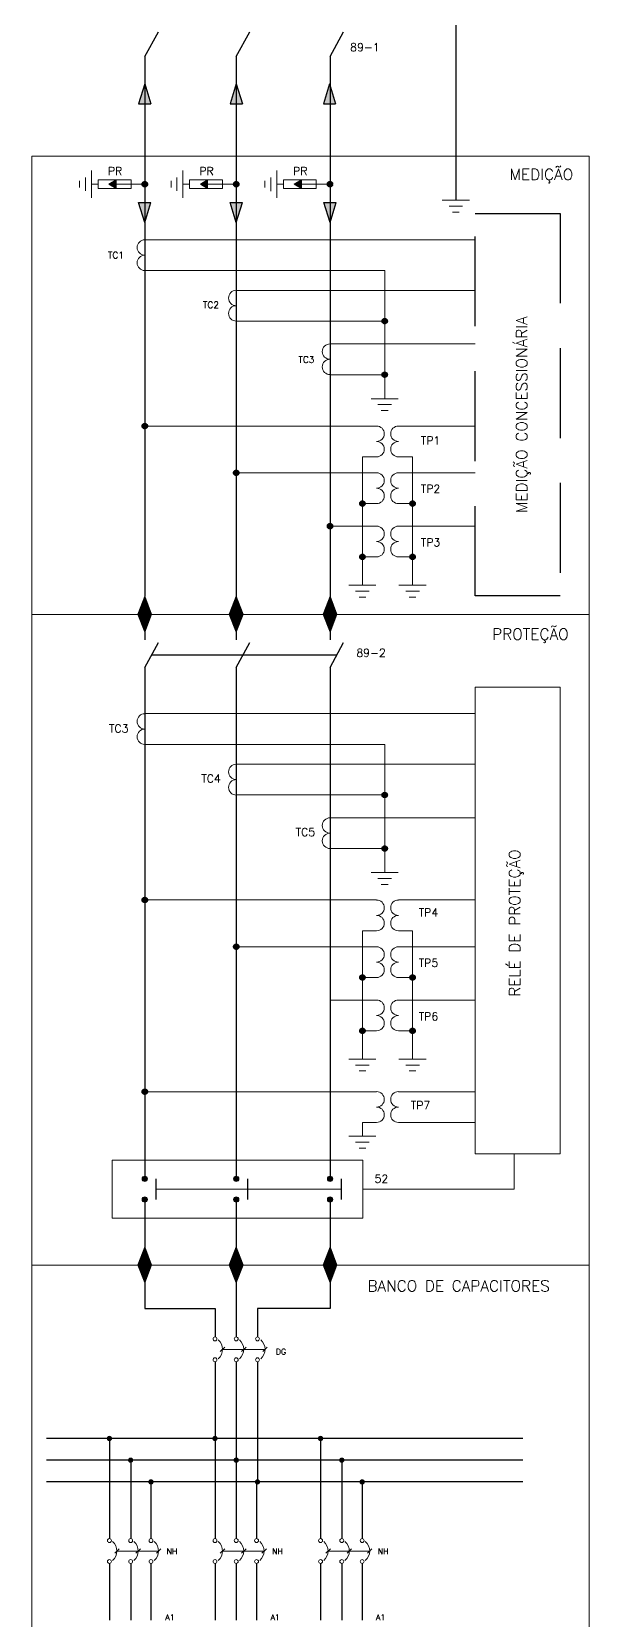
# Model space of a CAD drawing. Extents: x 2368 to 5238, y 905 to 1916.
# Drawn here: x 2617.46 to 2623.66, y 957.69 to 975.36 of the extents above; entities that cross this region are included whole.
import ezdxf

# ---------------------------------------------------------------- set-up
doc = ezdxf.new("R2010")
doc.units = 0
doc.header["$LTSCALE"] = 10
for name, pattern in [('DASHDOT', [1, 0.5, -0.25, 0, -0.25]), ('DASHED', [0.75, 0.5, -0.25]), ('DASHEDX2', [38.1, 25.4, -12.7])]:
    doc.linetypes.add(name, pattern=pattern)
doc.layers.get('0').update_dxf_attribs({"linetype": 'CONTINUOUS'})
for name, color, linetype in [('05C', 2, 'CONTINUOUS'), ('CONTORNO 6', 6, 'CONTINUOUS'), ('CT03', 1, 'CONTINUOUS'), ('L1', 1, 'CONTINUOUS')]:
    doc.layers.add(name, color=color, linetype=linetype)
doc.layers.add('2-1', color=2, linetype='CONTINUOUS', lineweight=0)
doc.layers.add('TEXTO', color=2, linetype='CONTINUOUS', lineweight=15)
doc.styles.add('CP', font='simplex.shx')
doc.styles.add('ROMANS', font='simplex.shx')

# ---------------------------------------------------------------- blocks, each defined once
blk = doc.blocks.new('*U198', base_point=(1412.08, 127.24))
at = {"linetype": 'Continuous'}
for centre in [(1412.106, 127.24), (1412.383, 127.24)]:
    blk.add_circle(centre, 0.026, dxfattribs=at)
blk.add_arc((1412.244, 127.178), 0.162, 39.9589, 140.0411, dxfattribs=at)

msp = doc.modelspace()

# ---------------------------------------------------------------- hatches: boundary and pattern name
at = {"layer": '2-1'}
h = msp.add_hatch(color=256, dxfattribs=at)
h.dxf.hatch_style = 1
h.paths.add_polyline_path([(2618.744, 962.602, 1), (2618.684, 962.602, 1)])
h = msp.add_hatch(color=256, dxfattribs=at)
h.dxf.hatch_style = 1
h.paths.add_polyline_path([(2619.762, 962.602, 1), (2619.702, 962.602, 1)])
h = msp.add_hatch(color=256, dxfattribs=at)
h.dxf.hatch_style = 1
h.paths.add_polyline_path([(2620.806, 962.602, 1), (2620.747, 962.602, 1)])
h = msp.add_hatch(color=256, dxfattribs=at)
h.dxf.hatch_style = 1
h.paths.add_polyline_path([(2618.744, 962.372, -1), (2618.684, 962.372, -1)])
h = msp.add_hatch(color=256, dxfattribs=at)
h.dxf.hatch_style = 1
h.paths.add_polyline_path([(2619.762, 962.372, -1), (2619.702, 962.372, -1)])
h = msp.add_hatch(color=256, dxfattribs=at)
h.dxf.hatch_style = 1
h.paths.add_polyline_path([(2620.806, 962.372, -1), (2620.747, 962.372, -1)])
at = {"layer": 'CT03'}
h = msp.add_hatch(color=1, dxfattribs=at)
h.dxf.hatch_style = 1
h.paths.add_polyline_path([(2618.714, 974.561), (2618.782, 974.561), (2618.714, 974.785)])
h.paths.add_polyline_path([(2618.714, 974.785), (2618.645, 974.561), (2618.714, 974.561)])
h = msp.add_hatch(color=1, dxfattribs=at)
h.dxf.hatch_style = 1
h.paths.add_polyline_path([(2619.732, 974.561), (2619.8, 974.561), (2619.732, 974.786)])
h.paths.add_polyline_path([(2619.732, 974.785), (2619.664, 974.561), (2619.732, 974.561)])
h = msp.add_hatch(color=1, dxfattribs=at)
h.dxf.hatch_style = 1
h.paths.add_polyline_path([(2620.77, 974.561), (2620.839, 974.561), (2620.77, 974.785)])
h.paths.add_polyline_path([(2620.77, 974.785), (2620.702, 974.561), (2620.77, 974.561)])
h = msp.add_hatch(color=1, dxfattribs=at)
h.dxf.hatch_style = 1
h.paths.add_polyline_path([(2618.714, 973.464), (2618.782, 973.464), (2618.714, 973.24)])
h.paths.add_polyline_path([(2618.714, 973.24), (2618.645, 973.464), (2618.714, 973.464)])
h = msp.add_hatch(color=1, dxfattribs=at)
h.dxf.hatch_style = 1
h.paths.add_polyline_path([(2619.732, 973.464), (2619.8, 973.464), (2619.732, 973.24)])
h.paths.add_polyline_path([(2619.732, 973.24), (2619.664, 973.464), (2619.732, 973.464)])
h = msp.add_hatch(color=1, dxfattribs=at)
h.dxf.hatch_style = 1
h.paths.add_polyline_path([(2620.776, 973.465), (2620.845, 973.465), (2620.776, 973.24)])
h.paths.add_polyline_path([(2620.776, 973.24), (2620.708, 973.465), (2620.776, 973.465)])
h = msp.add_hatch(color=256, dxfattribs=at)
h.dxf.hatch_style = 1
h.paths.add_polyline_path([(2618.35, 959.713, 1), (2618.29, 959.713, 1)])
h = msp.add_hatch(color=256, dxfattribs=at)
h.dxf.hatch_style = 1
h.paths.add_polyline_path([(2619.525, 959.713, 1), (2619.466, 959.713, 1)])
h = msp.add_hatch(color=256, dxfattribs=at)
h.dxf.hatch_style = 1
h.paths.add_polyline_path([(2620.701, 959.713, 1), (2620.641, 959.713, 1)])
h = msp.add_hatch(color=256, dxfattribs=at)
h.dxf.hatch_style = 1
h.paths.add_polyline_path([(2618.586, 959.472, 1), (2618.527, 959.472, 1)])
h = msp.add_hatch(color=256, dxfattribs=at)
h.dxf.hatch_style = 1
h.paths.add_polyline_path([(2619.762, 959.472, 1), (2619.702, 959.472, 1)])
h = msp.add_hatch(color=256, dxfattribs=at)
h.dxf.hatch_style = 1
h.paths.add_polyline_path([(2620.937, 959.472, 1), (2620.878, 959.472, 1)])
h = msp.add_hatch(color=256, dxfattribs=at)
h.dxf.hatch_style = 1
h.paths.add_polyline_path([(2618.813, 959.23, 1), (2618.753, 959.23, 1)])
h = msp.add_hatch(color=256, dxfattribs=at)
h.dxf.hatch_style = 1
h.paths.add_polyline_path([(2619.998, 959.23, 1), (2619.939, 959.23, 1)])
h = msp.add_hatch(color=256, dxfattribs=at)
h.dxf.hatch_style = 1
h.paths.add_polyline_path([(2621.164, 959.23, 1), (2621.104, 959.23, 1)])
at = {"layer": 'L1', "linetype": 'DASHED', "ltscale": 0.2}
h = msp.add_hatch(color=256, dxfattribs=at)
h.dxf.hatch_style = 1
h.paths.add_polyline_path([(2618.744, 973.667, 1), (2618.684, 973.667, 1)])
h = msp.add_hatch(color=256, dxfattribs=at)
h.dxf.hatch_style = 1
h.paths.add_polyline_path([(2619.762, 973.667, 1), (2619.702, 973.667, 1)])
h = msp.add_hatch(color=256, dxfattribs=at)
h.dxf.hatch_style = 1
h.paths.add_polyline_path([(2620.806, 973.667, 1), (2620.747, 973.667, 1)])
h = msp.add_hatch(color=256, dxfattribs=at)
h.dxf.hatch_style = 1
h.paths.add_polyline_path([(2621.414, 972.144, 1), (2621.355, 972.144, 1)])
h = msp.add_hatch(color=256, dxfattribs=at)
h.dxf.hatch_style = 1
h.paths.add_polyline_path([(2621.414, 971.548, 1), (2621.355, 971.548, 1)])
h = msp.add_hatch(color=256, dxfattribs=at)
h.dxf.hatch_style = 1
h.paths.add_polyline_path([(2618.744, 970.976, 1), (2618.684, 970.976, 1)])
h = msp.add_hatch(color=256, dxfattribs=at)
h.dxf.hatch_style = 1
h.paths.add_polyline_path([(2619.762, 970.456, 1), (2619.702, 970.456, 1)])
h = msp.add_hatch(color=256, dxfattribs=at)
h.dxf.hatch_style = 1
h.paths.add_polyline_path([(2621.167, 970.114, 1), (2621.107, 970.114, 1)])
h = msp.add_hatch(color=256, dxfattribs=at)
h.dxf.hatch_style = 1
h.paths.add_polyline_path([(2621.725, 970.114, 1), (2621.666, 970.114, 1)])
h = msp.add_hatch(color=256, dxfattribs=at)
h.dxf.hatch_style = 1
h.paths.add_polyline_path([(2620.806, 969.863, 1), (2620.746, 969.863, 1)])
h = msp.add_hatch(color=256, dxfattribs=at)
h.dxf.hatch_style = 1
h.paths.add_polyline_path([(2621.167, 969.521, 1), (2621.107, 969.521, 1)])
h = msp.add_hatch(color=256, dxfattribs=at)
h.dxf.hatch_style = 1
h.paths.add_polyline_path([(2621.725, 969.521, 1), (2621.666, 969.521, 1)])
h = msp.add_hatch(color=256, dxfattribs=at)
h.dxf.hatch_style = 1
h.paths.add_polyline_path([(2621.414, 966.872, 1), (2621.355, 966.872, 1)])
h = msp.add_hatch(color=256, dxfattribs=at)
h.dxf.hatch_style = 1
h.paths.add_polyline_path([(2621.414, 966.276, 1), (2621.355, 966.276, 1)])
h = msp.add_hatch(color=256, dxfattribs=at)
h.dxf.hatch_style = 1
h.paths.add_polyline_path([(2618.744, 965.704, 1), (2618.684, 965.704, 1)])
h = msp.add_hatch(color=256, dxfattribs=at)
h.dxf.hatch_style = 1
h.paths.add_polyline_path([(2619.762, 965.184, 1), (2619.702, 965.184, 1)])
h = msp.add_hatch(color=256, dxfattribs=at)
h.dxf.hatch_style = 1
h.paths.add_polyline_path([(2621.167, 964.842, 1), (2621.107, 964.842, 1)])
h = msp.add_hatch(color=256, dxfattribs=at)
h.dxf.hatch_style = 1
h.paths.add_polyline_path([(2621.725, 964.842, 1), (2621.666, 964.842, 1)])
h = msp.add_hatch(color=256, dxfattribs=at)
h.dxf.hatch_style = 1
h.paths.add_polyline_path([(2621.167, 964.248, 1), (2621.107, 964.248, 1)])
h = msp.add_hatch(color=256, dxfattribs=at)
h.dxf.hatch_style = 1
h.paths.add_polyline_path([(2621.725, 964.248, 1), (2621.666, 964.248, 1)])
h = msp.add_hatch(color=256, dxfattribs=at)
h.dxf.hatch_style = 1
h.paths.add_polyline_path([(2618.744, 963.571, 1), (2618.684, 963.571, 1)])
at = {"layer": 'TEXTO', "ltscale": 0.4}
h = msp.add_hatch(color=1, dxfattribs=at)
h.dxf.hatch_style = 1
h.paths.add_polyline_path([(2618.396, 973.715), (2618.315, 973.667), (2618.396, 973.619)])
h = msp.add_hatch(color=1, dxfattribs=at)
h.dxf.hatch_style = 1
h.paths.add_polyline_path([(2619.414, 973.715), (2619.333, 973.667), (2619.414, 973.619)])
h = msp.add_hatch(color=1, dxfattribs=at)
h.dxf.hatch_style = 1
h.paths.add_polyline_path([(2620.458, 973.715), (2620.378, 973.667), (2620.458, 973.619)])
at = {"layer": 'TEXTO', "lineweight": 18}
h = msp.add_hatch(color=1, dxfattribs=at)
h.dxf.hatch_style = 1
h.paths.add_polyline_path([(2618.637, 968.884), (2618.714, 969.083), (2618.79, 968.884)])
h = msp.add_hatch(color=1, dxfattribs=at)
h.dxf.hatch_style = 1
h.paths.add_polyline_path([(2619.655, 968.884), (2619.732, 969.083), (2619.809, 968.884)])
h = msp.add_hatch(color=1, dxfattribs=at)
h.dxf.hatch_style = 1
h.paths.add_polyline_path([(2620.699, 968.884), (2620.776, 969.083), (2620.853, 968.884)])
h = msp.add_hatch(color=1, dxfattribs=at)
h.dxf.hatch_style = 1
h.paths.add_polyline_path([(2618.637, 968.884), (2618.714, 968.686), (2618.79, 968.884)])
h = msp.add_hatch(color=1, dxfattribs=at)
h.dxf.hatch_style = 1
h.paths.add_polyline_path([(2618.637, 968.881), (2618.714, 968.683), (2618.79, 968.881)])
h = msp.add_hatch(color=1, dxfattribs=at)
h.dxf.hatch_style = 1
h.paths.add_polyline_path([(2619.655, 968.884), (2619.732, 968.686), (2619.809, 968.884)])
h = msp.add_hatch(color=1, dxfattribs=at)
h.dxf.hatch_style = 1
h.paths.add_polyline_path([(2619.655, 968.881), (2619.732, 968.683), (2619.809, 968.881)])
h = msp.add_hatch(color=1, dxfattribs=at)
h.dxf.hatch_style = 1
h.paths.add_polyline_path([(2620.699, 968.884), (2620.776, 968.686), (2620.853, 968.884)])
h = msp.add_hatch(color=1, dxfattribs=at)
h.dxf.hatch_style = 1
h.paths.add_polyline_path([(2620.699, 968.881), (2620.776, 968.683), (2620.853, 968.881)])
h = msp.add_hatch(color=1, dxfattribs=at)
h.dxf.hatch_style = 1
h.paths.add_polyline_path([(2618.637, 961.646), (2618.714, 961.844), (2618.79, 961.646)])
h = msp.add_hatch(color=1, dxfattribs=at)
h.dxf.hatch_style = 1
h.paths.add_polyline_path([(2619.655, 961.646), (2619.732, 961.844), (2619.809, 961.646)])
h = msp.add_hatch(color=1, dxfattribs=at)
h.dxf.hatch_style = 1
h.paths.add_polyline_path([(2620.699, 961.646), (2620.776, 961.844), (2620.853, 961.646)])
h = msp.add_hatch(color=1, dxfattribs=at)
h.dxf.hatch_style = 1
h.paths.add_polyline_path([(2618.637, 961.646), (2618.714, 961.447), (2618.79, 961.646)])
h = msp.add_hatch(color=1, dxfattribs=at)
h.dxf.hatch_style = 1
h.paths.add_polyline_path([(2618.637, 961.643), (2618.714, 961.444), (2618.79, 961.643)])
h = msp.add_hatch(color=1, dxfattribs=at)
h.dxf.hatch_style = 1
h.paths.add_polyline_path([(2619.655, 961.646), (2619.732, 961.447), (2619.809, 961.646)])
h = msp.add_hatch(color=1, dxfattribs=at)
h.dxf.hatch_style = 1
h.paths.add_polyline_path([(2619.655, 961.643), (2619.732, 961.444), (2619.809, 961.643)])
h = msp.add_hatch(color=1, dxfattribs=at)
h.dxf.hatch_style = 1
h.paths.add_polyline_path([(2620.699, 961.646), (2620.776, 961.447), (2620.853, 961.646)])
h = msp.add_hatch(color=1, dxfattribs=at)
h.dxf.hatch_style = 1
h.paths.add_polyline_path([(2620.699, 961.642), (2620.776, 961.444), (2620.853, 961.642)])

# ---------------------------------------------------------------- linework, layer by layer
at = {"layer": '2-1'}
for p, q in [((2618.714, 973.049), (2619.516, 973.049)), ((2619.516, 973.049), (2622.391, 973.049)), ((2618.714, 972.706), (2618.845, 972.706)), ((2618.845, 972.706), (2621.385, 972.706)), ((2621.385, 972.706), (2621.385, 971.281)), ((2619.732, 972.486), (2622.391, 972.486)), ((2619.732, 972.144), (2621.385, 972.144)), ((2620.776, 971.891), (2622.391, 971.891)), ((2620.776, 971.548), (2621.385, 971.548)), ((2621.295, 970.976), (2618.714, 970.976)), ((2621.537, 970.976), (2622.391, 970.976)), ((2621.295, 970.634), (2621.137, 970.634)), ((2621.137, 970.634), (2621.137, 969.206)), ((2621.695, 970.634), (2621.537, 970.634)), ((2621.695, 970.634), (2621.695, 969.206)), ((2621.295, 970.456), (2619.732, 970.456)), ((2621.537, 970.456), (2622.391, 970.456)), ((2621.295, 970.114), (2621.137, 970.114)), ((2621.695, 970.114), (2621.537, 970.114)), ((2621.295, 969.863), (2620.776, 969.863)), ((2621.537, 969.863), (2622.391, 969.863)), ((2621.295, 969.521), (2621.137, 969.521)), ((2621.695, 969.521), (2621.537, 969.521)), ((2618.714, 967.777), (2619.516, 967.777)), ((2619.516, 967.777), (2622.391, 967.777)), ((2618.714, 967.434), (2618.845, 967.434)), ((2618.845, 967.434), (2621.385, 967.434)), ((2621.385, 967.434), (2621.385, 966.009)), ((2619.732, 967.214), (2622.391, 967.214)), ((2619.732, 966.872), (2621.385, 966.872)), ((2620.776, 966.619), (2622.391, 966.619)), ((2620.776, 966.276), (2621.385, 966.276)), ((2621.295, 965.704), (2618.714, 965.704)), ((2621.537, 965.704), (2622.391, 965.704)), ((2621.295, 965.362), (2621.137, 965.362)), ((2621.137, 965.362), (2621.137, 963.934)), ((2621.695, 965.362), (2621.537, 965.362)), ((2621.695, 965.362), (2621.695, 963.934)), ((2621.295, 965.184), (2619.732, 965.184)), ((2621.537, 965.184), (2622.391, 965.184)), ((2621.295, 964.842), (2621.137, 964.842)), ((2621.695, 964.842), (2621.537, 964.842)), ((2621.295, 964.591), (2620.776, 964.591)), ((2621.537, 964.591), (2622.391, 964.591)), ((2621.295, 964.248), (2621.137, 964.248)), ((2621.695, 964.248), (2621.537, 964.248)), ((2621.295, 963.571), (2618.714, 963.571)), ((2621.537, 963.571), (2622.391, 963.571)), ((2621.295, 963.229), (2621.137, 963.229)), ((2621.137, 963.229), (2621.137, 963.076)), ((2622.391, 963.229), (2621.537, 963.229)), ((2619.555, 960.68), (2619.605, 960.729)), ((2619.58, 960.704), (2620.053, 960.704)), ((2619.792, 960.68), (2619.841, 960.729)), ((2620.028, 960.679), (2620.078, 960.729)), ((2618.38, 958.436), (2618.43, 958.486)), ((2618.405, 958.461), (2618.868, 958.461)), ((2618.616, 958.436), (2618.666, 958.486)), ((2618.843, 958.436), (2618.893, 958.486)), ((2619.555, 958.436), (2619.605, 958.486)), ((2619.58, 958.461), (2620.043, 958.461)), ((2619.792, 958.436), (2619.841, 958.486)), ((2620.018, 958.436), (2620.068, 958.486)), ((2620.73, 958.436), (2620.78, 958.486)), ((2620.755, 958.461), (2621.218, 958.461)), ((2620.967, 958.436), (2621.017, 958.486)), ((2621.193, 958.436), (2621.243, 958.486))]:
    msp.add_line(p, q, dxfattribs=at)
for centre in [(2618.714, 962.602), (2619.732, 962.602), (2620.776, 962.602), (2618.714, 962.372), (2619.732, 962.372), (2620.776, 962.372)]:
    msp.add_circle(centre, 0.0297, dxfattribs=at)
for centre, start, end in [((2618.714, 972.963), 90, 270), ((2618.714, 972.792), 90, 270), ((2619.732, 972.401), 90, 270), ((2619.732, 972.23), 90, 270), ((2620.776, 971.805), 90, 270), ((2620.776, 971.634), 90, 270), ((2621.295, 970.891), 270, 90), ((2621.537, 970.891), 90, 270), ((2621.295, 970.719), 270, 90), ((2621.537, 970.719), 90, 270), ((2621.295, 970.371), 270, 90), ((2621.537, 970.371), 90, 270), ((2621.295, 970.199), 270, 90), ((2621.537, 970.199), 90, 270), ((2621.295, 969.777), 270, 90), ((2621.537, 969.777), 90, 270), ((2621.295, 969.606), 270, 90), ((2621.537, 969.606), 90, 270), ((2618.714, 967.691), 90, 270), ((2618.714, 967.52), 90, 270), ((2619.732, 967.129), 90, 270), ((2619.732, 966.957), 90, 270), ((2620.776, 966.533), 90, 270), ((2620.776, 966.362), 90, 270), ((2621.295, 965.618), 270, 90), ((2621.537, 965.618), 90, 270), ((2621.295, 965.447), 270, 90), ((2621.537, 965.447), 90, 270), ((2621.295, 965.098), 270, 90), ((2621.537, 965.098), 90, 270), ((2621.295, 964.927), 270, 90), ((2621.537, 964.927), 90, 270), ((2621.295, 964.505), 270, 90), ((2621.537, 964.505), 90, 270), ((2621.295, 964.334), 270, 90), ((2621.537, 964.334), 90, 270), ((2621.295, 963.486), 270, 90), ((2621.537, 963.486), 90, 270), ((2621.295, 963.315), 270, 90), ((2621.537, 963.315), 90, 270)]:
    msp.add_arc(centre, 0.0856, start, end, dxfattribs=at)
at = {"layer": 'CONTORNO 6', "color": 1}
for p, q in [((2618.714, 975.086), (2618.866, 975.363)), ((2619.732, 975.086), (2619.884, 975.363)), ((2620.776, 975.086), (2620.928, 975.363)), ((2618.714, 968.292), (2618.866, 968.568)), ((2619.732, 968.292), (2619.884, 968.568)), ((2620.776, 968.292), (2620.928, 968.568))]:
    msp.add_line(p, q, dxfattribs=at)
at = {"layer": 'CONTORNO 6'}
for p, q in [((2618.838, 962.602), (2618.838, 962.372)), ((2619.856, 962.602), (2619.856, 962.372)), ((2620.9, 962.602), (2620.9, 962.372))]:
    msp.add_line(p, q, dxfattribs=at)
at = {"layer": 'CT03', "color": 1}
for p, q in [((2618.714, 975.086), (2618.714, 969.083)), ((2619.732, 975.086), (2619.732, 969.049)), ((2620.776, 975.086), (2620.776, 969.049)), ((2618.714, 974.785), (2618.645, 974.561)), ((2618.714, 974.785), (2618.782, 974.561)), ((2619.732, 974.785), (2619.664, 974.561)), ((2619.732, 974.785), (2619.8, 974.561)), ((2620.77, 974.785), (2620.702, 974.561)), ((2620.77, 974.785), (2620.839, 974.561)), ((2618.645, 974.561), (2618.782, 974.561)), ((2619.664, 974.561), (2619.8, 974.561)), ((2620.702, 974.561), (2620.839, 974.561)), ((2618.714, 973.24), (2618.645, 973.464)), ((2618.645, 973.464), (2618.782, 973.464)), ((2618.714, 973.24), (2618.782, 973.464)), ((2619.732, 973.24), (2619.664, 973.464)), ((2619.664, 973.464), (2619.8, 973.464)), ((2619.732, 973.24), (2619.8, 973.464)), ((2620.776, 973.24), (2620.708, 973.465)), ((2620.708, 973.465), (2620.845, 973.465)), ((2620.776, 973.24), (2620.845, 973.465)), ((2618.714, 968.292), (2618.714, 962.632)), ((2619.732, 968.292), (2619.732, 962.632)), ((2620.776, 968.292), (2620.776, 962.632)), ((2618.714, 962.343), (2618.714, 961.811)), ((2619.732, 962.343), (2619.732, 961.811)), ((2620.776, 962.343), (2620.776, 961.811)), ((2618.714, 961.474), (2618.714, 961.158)), ((2619.732, 961.474), (2619.732, 960.843)), ((2620.776, 961.474), (2620.776, 961.158)), ((2618.714, 961.158), (2619.496, 961.158)), ((2619.496, 961.158), (2619.496, 960.843)), ((2620.776, 961.158), (2619.969, 961.158)), ((2619.969, 961.158), (2619.969, 960.843))]:
    msp.add_line(p, q, dxfattribs=at)
at = {"layer": 'CT03'}
for p, q in [((2618.714, 968.713), (2618.714, 968.599)), ((2619.732, 968.713), (2619.732, 968.599)), ((2620.776, 968.713), (2620.776, 968.599)), ((2619.496, 960.566), (2619.496, 959.713)), ((2619.732, 960.566), (2619.732, 959.472)), ((2619.969, 960.566), (2619.969, 959.23)), ((2622.921, 959.713), (2617.618, 959.713)), ((2618.32, 959.713), (2618.32, 958.599)), ((2619.496, 959.713), (2619.496, 958.599)), ((2620.671, 959.713), (2620.671, 958.599)), ((2622.921, 959.472), (2617.618, 959.472)), ((2618.557, 959.472), (2618.557, 958.599)), ((2619.732, 959.472), (2619.732, 958.599)), ((2620.907, 959.472), (2620.907, 958.599)), ((2622.921, 959.23), (2617.618, 959.23)), ((2618.783, 959.23), (2618.783, 958.599)), ((2619.958, 959.23), (2619.958, 958.599)), ((2621.134, 959.23), (2621.134, 958.599)), ((2618.32, 958.323), (2618.32, 957.691)), ((2618.557, 958.323), (2618.557, 957.691)), ((2618.783, 958.322), (2618.783, 957.691)), ((2619.496, 958.323), (2619.496, 957.691)), ((2619.732, 958.323), (2619.732, 957.691)), ((2619.958, 958.322), (2619.958, 957.691)), ((2620.671, 958.323), (2620.671, 957.691)), ((2620.907, 958.323), (2620.907, 957.691)), ((2621.134, 958.322), (2621.134, 957.691))]:
    msp.add_line(p, q, dxfattribs=at)
at = {"layer": 'L1', "linetype": 'DASHDOT', "ltscale": 200}
msp.add_line((2622.177, 976.952), (2622.177, 973.489), dxfattribs=at)
at = {"layer": 'L1', "linetype": 'DASHED', "ltscale": 5}
msp.add_line((2618.79, 968.43), (2620.852, 968.43), dxfattribs=at)
at = {"layer": 'L1', "linetype": 'DASHED', "ltscale": 0.2}
msp.add_lwpolyline([(2622.391, 973.343), (2623.34, 973.343), (2623.34, 969.087), (2622.391, 969.087)], close=True, dxfattribs=at)
for centre in [(2618.714, 973.667), (2619.732, 973.667), (2620.776, 973.667), (2621.385, 972.144), (2621.385, 971.548), (2618.714, 970.976), (2619.732, 970.456), (2621.137, 970.114), (2621.695, 970.114), (2620.776, 969.863), (2621.137, 969.521), (2621.695, 969.521), (2621.385, 966.872), (2621.385, 966.276), (2618.714, 965.704), (2619.732, 965.184), (2621.137, 964.842), (2621.695, 964.842), (2621.137, 964.248), (2621.695, 964.248), (2618.714, 963.571)]:
    msp.add_circle(centre, 0.0297, dxfattribs=at)
at = {"layer": 'TEXTO', "color": 1, "linetype": 'DASHEDX2', "ltscale": 9}
for p, q in [((2623.662, 973.979), (2617.455, 973.979)), ((2617.455, 973.979), (2617.455, 961.643)), ((2623.662, 973.979), (2623.662, 961.643)), ((2623.662, 968.881), (2617.455, 968.881)), ((2617.455, 961.643), (2617.455, 954.866)), ((2623.662, 961.643), (2617.455, 961.643)), ((2623.662, 954.866), (2623.662, 961.643))]:
    msp.add_line(p, q, dxfattribs=at)
at = {"layer": 'TEXTO', "color": 1, "ltscale": 0.4}
for p, q in [((2618.054, 973.743), (2618.054, 973.592)), ((2618.12, 973.818), (2618.12, 973.516)), ((2619.072, 973.743), (2619.072, 973.592)), ((2619.138, 973.818), (2619.138, 973.516)), ((2620.116, 973.742), (2620.116, 973.591)), ((2620.183, 973.818), (2620.183, 973.516)), ((2617.988, 973.705), (2617.988, 973.629)), ((2618.195, 973.667), (2618.12, 973.667)), ((2618.396, 973.715), (2618.396, 973.619)), ((2619.006, 973.705), (2619.006, 973.629)), ((2619.213, 973.667), (2619.138, 973.667)), ((2619.414, 973.715), (2619.414, 973.619)), ((2620.05, 973.705), (2620.05, 973.629)), ((2620.257, 973.667), (2620.183, 973.667)), ((2620.458, 973.715), (2620.458, 973.619)), ((2622.026, 973.489), (2622.328, 973.489)), ((2622.101, 973.423), (2622.252, 973.423)), ((2622.139, 973.356), (2622.214, 973.356)), ((2621.234, 971.281), (2621.536, 971.281)), ((2621.309, 971.215), (2621.46, 971.215)), ((2621.347, 971.148), (2621.422, 971.148)), ((2620.986, 969.206), (2621.288, 969.206)), ((2621.061, 969.14), (2621.212, 969.14)), ((2621.544, 969.206), (2621.846, 969.206)), ((2621.62, 969.14), (2621.771, 969.14)), ((2621.099, 969.074), (2621.175, 969.074)), ((2621.658, 969.074), (2621.733, 969.074)), ((2621.234, 966.009), (2621.536, 966.009)), ((2621.309, 965.942), (2621.46, 965.942)), ((2621.347, 965.876), (2621.422, 965.876)), ((2620.986, 963.934), (2621.288, 963.934)), ((2621.061, 963.868), (2621.212, 963.868)), ((2621.544, 963.934), (2621.846, 963.934)), ((2621.62, 963.868), (2621.771, 963.868)), ((2621.099, 963.802), (2621.175, 963.802)), ((2621.658, 963.802), (2621.733, 963.802)), ((2620.986, 963.076), (2621.288, 963.076)), ((2621.061, 963.009), (2621.212, 963.009)), ((2621.099, 962.943), (2621.175, 962.943))]:
    msp.add_line(p, q, dxfattribs=at)
at = {"layer": 'TEXTO', "color": 1, "linetype": 'DASHEDX2', "ltscale": 5}
for p, q in [((2622.825, 962.88), (2622.825, 962.487)), ((2618.838, 962.487), (2620.9, 962.487)), ((2622.825, 962.487), (2621.141, 962.487))]:
    msp.add_line(p, q, dxfattribs=at)
at = {"layer": 'TEXTO', "color": 1, "ltscale": 0.4}
for points in [[(2618.195, 973.715), (2618.561, 973.715), (2618.561, 973.619), (2618.195, 973.619)], [(2619.213, 973.715), (2619.579, 973.715), (2619.579, 973.619), (2619.213, 973.619)], [(2620.257, 973.715), (2620.623, 973.715), (2620.623, 973.619), (2620.257, 973.619)]]:
    msp.add_lwpolyline(points, close=True, dxfattribs=at)
for points in [[(2618.396, 973.715), (2618.315, 973.667), (2618.396, 973.619)], [(2618.396, 973.667), (2618.561, 973.667), (2618.714, 973.667)], [(2619.414, 973.715), (2619.333, 973.667), (2619.414, 973.619)], [(2619.414, 973.667), (2619.579, 973.667), (2619.732, 973.667)], [(2620.458, 973.715), (2620.378, 973.667), (2620.458, 973.619)], [(2620.458, 973.667), (2620.623, 973.667), (2620.776, 973.667)]]:
    msp.add_lwpolyline(points, dxfattribs=at)
at = {"layer": 'TEXTO', "color": 1, "lineweight": 18}
for points in [[(2618.714, 969.083), (2618.637, 968.884), (2618.79, 968.884)], [(2619.732, 969.083), (2619.655, 968.884), (2619.809, 968.884)], [(2620.776, 969.083), (2620.699, 968.884), (2620.853, 968.884)], [(2618.714, 968.686), (2618.637, 968.884), (2618.79, 968.884)], [(2618.714, 968.683), (2618.637, 968.881), (2618.79, 968.881)], [(2619.732, 968.686), (2619.655, 968.884), (2619.809, 968.884)], [(2619.732, 968.683), (2619.655, 968.881), (2619.809, 968.881)], [(2620.776, 968.686), (2620.699, 968.884), (2620.853, 968.884)], [(2620.776, 968.683), (2620.699, 968.881), (2620.853, 968.881)], [(2618.714, 961.844), (2618.637, 961.646), (2618.79, 961.646)], [(2619.732, 961.844), (2619.655, 961.646), (2619.809, 961.646)], [(2620.776, 961.844), (2620.699, 961.646), (2620.853, 961.646)], [(2618.714, 961.447), (2618.637, 961.646), (2618.79, 961.646)], [(2618.714, 961.444), (2618.637, 961.643), (2618.79, 961.643)], [(2619.732, 961.447), (2619.655, 961.646), (2619.809, 961.646)], [(2619.732, 961.444), (2619.655, 961.643), (2619.809, 961.643)], [(2620.776, 961.447), (2620.699, 961.646), (2620.853, 961.646)], [(2620.776, 961.444), (2620.699, 961.642), (2620.853, 961.642)]]:
    msp.add_lwpolyline(points, close=True, dxfattribs=at)
at = {"layer": 'TEXTO', "color": 1, "linetype": 'DASHEDX2', "ltscale": 5}
for points in [[(2622.391, 968.071), (2623.34, 968.071), (2623.34, 962.88), (2622.391, 962.88)], [(2618.349, 962.811), (2621.141, 962.811), (2621.141, 962.164), (2618.349, 962.164)]]:
    msp.add_lwpolyline(points, close=True, dxfattribs=at)

# ---------------------------------------------------------------- block references
at = {"layer": '2-1', "xscale": 0.8400138099864924, "yscale": 0.8400138099864924, "zscale": 0.8400138099864924, "rotation": 270}
for p in [(2619.496, 960.843), (2619.732, 960.843), (2619.969, 960.843), (2618.32, 958.599), (2618.557, 958.599), (2618.783, 958.599), (2619.496, 958.599), (2619.732, 958.599), (2619.958, 958.599), (2620.671, 958.599), (2620.907, 958.599), (2621.134, 958.599)]:
    msp.add_blockref('*U198', p, dxfattribs=at)

# ---------------------------------------------------------------- texts
at = {"layer": '05C', "style": 'ROMANS'}
for s, height, p in [('MEDIÇÃO', 0.1243, (2622.775, 973.714)), ('TC1', 0.0731, (2618.303, 972.841)), ('TC2', 0.0731, (2619.361, 972.288)), ('TC3', 0.0731, (2620.424, 971.679)), ('PROTEÇÃO', 0.1243, (2622.581, 968.6)), ('BANCO DE CAPACITORES', 0.12431, (2621.193, 961.348)), ('DG', 0.0636, (2620.173, 960.647)), ('NH', 0.0636, (2618.957, 958.426)), ('NH', 0.0636, (2620.132, 958.426)), ('NH', 0.0636, (2621.308, 958.426)), ('A1', 0.0636, (2618.943, 957.693)), ('A1', 0.0636, (2620.114, 957.693)), ('A1', 0.0636, (2621.288, 957.693))]:
    msp.add_text(s, height=height, dxfattribs=at).set_placement(p)
for s, p in [('MEDIÇÃO CONCESSIONÁRIA', (2622.972, 970.008)), ('RELÉ DE PROTEÇÃO', (2622.894, 964.627))]:
    msp.add_text(s, height=0.12431, rotation=90, dxfattribs=at).set_placement(p)
at = {"layer": 'TEXTO', "lineweight": 9, "style": 'CP'}
for s, p in [('89-1', (2621, 975.146)), ('PR', (2618.303, 973.769)), ('PR', (2619.321, 973.769)), ('PR', (2620.365, 973.769)), ('TP1', (2621.787, 970.771)), ('TP2', (2621.787, 970.234)), ('TP3', (2621.787, 969.638)), ('89-2', (2621.069, 968.409)), ('TC3', (2618.315, 967.567)), ('TC4', (2619.343, 967.01)), ('TC5', (2620.393, 966.415)), ('TP4', (2621.763, 965.522)), ('TP5', (2621.763, 964.96)), ('TP6', (2621.763, 964.364)), ('TP7', (2621.675, 963.375)), ('52', (2621.272, 962.559))]:
    msp.add_text(s, height=0.089, dxfattribs=at).set_placement(p)

doc.saveas('drawing.dxf')
